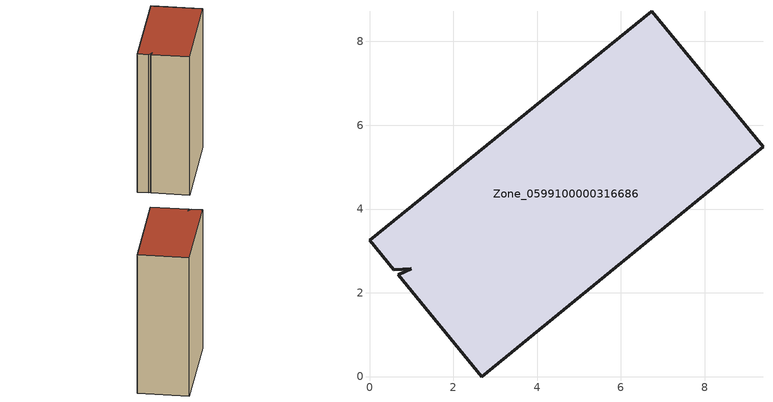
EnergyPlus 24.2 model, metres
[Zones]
Zone_0599100000316686
 floor ground (C_G): 6.74,8.72 9.39,5.49 2.68,0 0.68,2.43 1,2.57 0.58,2.55 0,3.26 z0
 wall outside (C_F): 2.68,0 9.39,5.49 6.74,8.72 0,3.26 0.58,2.55 1,2.57 0.68,2.43 2.68,0 z0:12.35
 roof outside (C_R): 9.39,5.49 6.74,8.72 0,3.26 0.58,2.55 1,2.57 0.68,2.43 2.68,0 z12.35
[BUILDING]
Pand.0599100000316686: North Axis=0; Terrain=City; Loads Convergence Tolerance Value=0.04; Temperature Convergence Tolerance Value=0.4; Solar Distribution=FullExterior; Maximum Number of Warmup Days=25; Minimum Number of Warmup Days=1
[Site:Location]
Rotterdam.The.Hague.AP_ZH_NLD Design_Conditions: Latitude=51.96; Longitude=4.45; Time Zone=1; Elevation=-4.5
[SITE:GROUNDTEMPERATURE:BUILDINGSURFACE]
18, 18, 18, 18, 18, 18, 18, 18, 18, 18, 18, 18
[MATERIAL] Thermal Absorptance=0.9; Solar Absorptance=0.7; Visible Absorptance=0.7
Name | Roughness | Thickness | Conductivity | Density | Specific Heat
G.TI.1946 | MediumSmooth | 0.15 | 1 | 540 | 1210
F.TI.1946 | Rough | 0.3 | 0.857143 | 1920 | 840
R.TI.1946 | MediumRough | 0.2 | 0.1 | 1500 | 1000
[CONSTRUCTION]
C_G: G.TI.1946
C_F: F.TI.1946
C_R: R.TI.1946
[ZONE]
Zone_0599100000316686: Type=1; Multiplier=1; Ceiling Height=Autocalculate; Volume=Autocalculate; Floor Area=autocalculate; Part of Total Floor Area=Yes
[ZONEINFILTRATION:DESIGNFLOWRATE]
Infil_Zone_0599100000316686: Zone or ZoneList or Space or SpaceList=Zone_0599100000316686; Schedule=AlwaysOn; Design Flow Rate Calculation Method=Flow/Area; Flow Rate per Floor Area=0.003; Constant Term Coefficient=1; Temperature Term Coefficient=0; Velocity Term Coefficient=0; Velocity Squared Term Coefficient=0
[HVACTEMPLATE:ZONE:IDEALLOADSAIRSYSTEM]
Zone_0599100000316686: Maximum Heating Supply Air Temperature=50; Minimum Cooling Supply Air Temperature=13; Maximum Heating Supply Air Humidity Ratio=0.0156; Minimum Cooling Supply Air Humidity Ratio=0.0077; Heating Limit=NoLimit; Cooling Limit=NoLimit; Dehumidification Control Type=ConstantSensibleHeatRatio; Cooling Sensible Heat Ratio=0.7; Dehumidification Setpoint=60; Humidification Control Type=None; Humidification Setpoint=30; Outdoor Air Method=None; Outdoor Air Flow Rate per Person=0.00944; Outdoor Air Flow Rate per Zone Floor Area=0; Outdoor Air Flow Rate per Zone=0; Demand Controlled Ventilation Type=None; Outdoor Air Economizer Type=NoEconomizer; Heat Recovery Type=None; Sensible Heat Recovery Effectiveness=0.7; Latent Heat Recovery Effectiveness=0.65
[ZONECONTROL:THERMOSTAT]
ThermostatControl_Zone_0599100000316686: Zone or ZoneList=Zone_0599100000316686; Control Type Schedule=DualSetpointControlType; Control 1=Thermostat_Zone_0599100000316686; Temperature Difference Between Cutout And Setpoint=0
[THERMOSTATSETPOINT:DUALSETPOINT]
Thermostat_Zone_0599100000316686: Heating Setpoint Temperature Schedule=HeatingSetpoint_Zone_0599100000316686; Cooling Setpoint Temperature Schedule=CoolingSetpoint_Zone_0599100000316686
[SCHEDULE:COMPACT]
HeatingSetpoint_Zone_0599100000316686: Through: 12/31, For: AllDays, Until: 24:00, 21
CoolingSetpoint_Zone_0599100000316686: Through: 12/31, For: AllDays, Until: 24:00, 24
DualSetpointControlType: Through: 12/31, For: AllDays, Until: 24:00, 4
AlwaysOn: Through: 12/31, For: AllDays, Until: 24:00, 1
